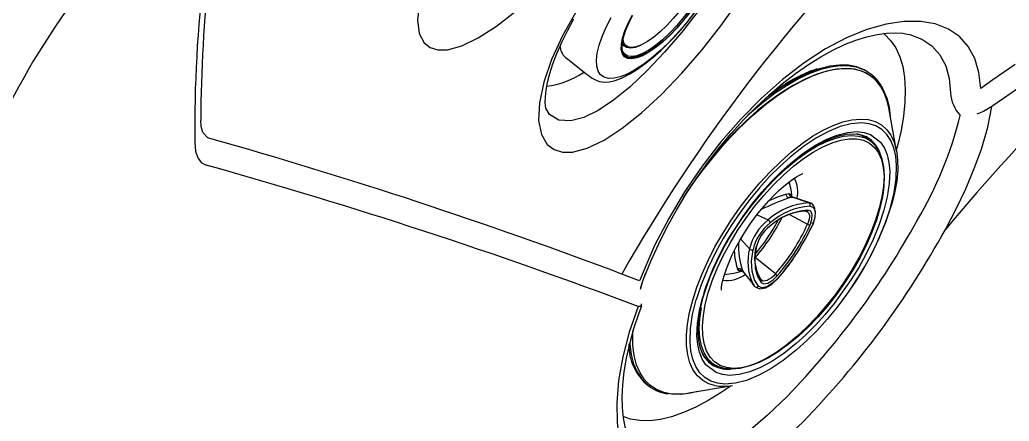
# Model space of a CAD drawing. Extents: x 527 to 611, y 788 to 934.
# Drawn here: x 533.54 to 542.11, y 869.09 to 872.57 of the extents above; entities that cross this region are included whole.
import ezdxf

# ---------------------------------------------------------------- set-up
doc = ezdxf.new("R2010")
doc.units = 0
doc.header["$MEASUREMENT"] = 0
for name, color, linetype in [('1', 4, 'Continuous'), ('BDIM_GREEN', 3, 'Continuous'), ('BDIM_YELLOW', 2, 'Continuous')]:
    doc.layers.add(name, color=color, linetype=linetype)

# ---------------------------------------------------------------- blocks, each defined once
blk = doc.blocks.new('2018 FLAIR')
at = {"layer": '1', "linetype": 'Continuous', "lineweight": 25}
for p, q in [((15.0708, 68.4647), (15.3202, 68.6396)), ((15.0599, 68.4566), (15.0708, 68.4647)), ((12.0126, 66.9473), (11.859, 67.0058)), ((12.0174, 66.7232), (12.0004, 66.7245)), ((12.0286, 66.7319), (12.0174, 66.7232)), ((12.031, 66.7342), (12.0285, 66.747))]:
    blk.add_line(p, q, dxfattribs=at)
at = {"layer": '1', "linetype": 'Continuous', "lineweight": 25, "flags": 128}
for points in [[(10.1081, 69.3555), (10.0917, 69.2086), (10.106, 69.0909), (10.1483, 69.0088), (10.2003, 68.9677), (10.2679, 68.9477), (10.3494, 68.9491), (10.4743, 68.9834), (10.6175, 69.0525), (10.7755, 69.1547), (10.9441, 69.2864)], [(11.4715, 69.2951), (11.3487, 69.0767), (11.2519, 68.8655), (11.184, 68.6678), (11.1463, 68.4896), (11.1397, 68.3372), (11.1635, 68.2144), (11.2145, 68.128), (11.2726, 68.0844), (11.3456, 68.0625), (11.4316, 68.0628), (11.5602, 68.0964), (11.7053, 68.1656), (11.8631, 68.2686), (12.03, 68.4016), (12.2034, 68.5625), (12.3779, 68.7448), (12.5511, 68.9456), (12.7165, 69.1567), (12.8707, 69.3739)], [(11.2082, 68.4246), (11.2083, 68.4246), (11.2042, 68.4362), (11.1996, 68.4597), (11.1968, 68.4948), (11.1978, 68.5411), (11.2039, 68.5983), (11.2163, 68.6656), (11.2357, 68.7422), (11.2626, 68.8267), (11.2972, 68.918), (11.3392, 69.014), (11.3879, 69.1129), (11.4442, 69.2161)], [(12.9763, 70.5118), (13.0094, 70.4742), (13.0374, 70.3942), (13.038, 70.2892), (13.0377, 70.2866), (13.0093, 70.1555), (12.9544, 70.0048), (12.8743, 69.8372), (12.7729, 69.6582), (12.6536, 69.4724), (12.5202, 69.2848), (12.3777, 69.102), (12.2289, 68.9276), (12.0795, 68.7691), (11.931, 68.6287), (11.7884, 68.5124), (11.6534, 68.4221), (11.5295, 68.3614), (11.4195, 68.3319), (11.3132, 68.3388), (11.2338, 68.3888), (11.2031, 68.442)], [(14.9646, 68.6127), (14.95, 68.7508), (14.9143, 68.8731), (14.8577, 68.9777), (14.7808, 69.0629), (14.6849, 69.1284), (14.5721, 69.1728), (14.4431, 69.1952), (14.3004, 69.195), (14.147, 69.172), (13.9788, 69.1238), (13.803, 69.0514), (13.6232, 68.956), (13.4372, 68.8353), (13.2507, 68.6924), (13.0674, 68.5301), (12.8883, 68.3488), (12.7158, 68.1509), (12.5534, 67.9402), (12.4026, 67.7182), (12.2651, 67.4872), (12.1434, 67.2517), (12.0126, 66.9473)], [(12.0497, 66.9694), (12.0525, 66.977), (12.112, 67.1217), (12.1784, 67.2681), (12.2516, 67.4145), (12.3312, 67.5596), (12.4167, 67.7018), (12.5076, 67.8398), (12.6029, 67.9725), (12.7019, 68.0997), (12.8056, 68.223), (12.9133, 68.3413), (13.024, 68.4534), (13.1366, 68.5585), (13.2498, 68.6553), (13.3626, 68.7431), (13.4736, 68.8212), (13.5818, 68.8891), (13.6861, 68.9465), (13.786, 68.9937), (13.8845, 69.0324), (13.979, 69.0618), (14.0681, 69.0819), (14.1506, 69.0932), (14.2251, 69.0961), (14.2908, 69.0915), (14.3287, 69.0841)], [(14.1226, 69.0916), (14.133, 69.0831), (14.1854, 69.0292), (14.2292, 68.9643), (14.264, 68.8889), (14.2896, 68.8034), (14.3058, 68.7085), (14.3125, 68.6048), (14.3097, 68.493), (14.2973, 68.374), (14.2755, 68.2486), (14.2444, 68.1176), (14.2347, 68.0824)], [(14.3287, 69.0847), (14.3519, 69.0808), (14.4549, 69.0411), (14.5422, 68.9822), (14.6116, 68.9052), (14.6617, 68.8108), (14.6921, 68.7002), (14.7027, 68.5754)], [(15.2625, 68.8203), (15.0709, 68.6878), (14.9646, 68.6127)], [(14.6596, 67.3928), (14.7528, 67.5712), (14.8357, 67.7454), (14.9097, 67.92), (14.9708, 68.0876), (15.0259, 68.278), (15.0599, 68.4566)], [(15.0599, 68.4566), (14.9886, 68.414), (14.93, 68.3923)], [(8.294, 68.1806), (8.2781, 68.1861), (8.2338, 68.2316), (8.2184, 68.2854), (8.2157, 68.335)], [(8.1639, 68.1448), (8.1706, 68.0715), (8.1896, 68.0138), (8.2204, 67.973), (8.2621, 67.9502)], [(12.0004, 66.7246), (11.9228, 66.5017), (11.8669, 66.2883), (11.8311, 66.083), (11.8154, 65.8901), (11.819, 65.7162), (11.8404, 65.5582), (11.8789, 65.4194), (11.9342, 65.301), (12.005, 65.2053), (12.0899, 65.134), (12.1916, 65.0874), (12.3064, 65.0682), (12.4322, 65.0766), (12.5715, 65.1137), (12.7205, 65.1783), (12.8769, 65.2687), (13.0552, 65.3952), (13.24, 65.5489), (13.4275, 65.7258)], [(11.9544, 65.516), (11.9321, 65.5554), (11.9086, 65.6131), (11.8891, 65.6811), (11.8746, 65.759), (11.8658, 65.8463), (11.8635, 65.9418), (11.8681, 66.0452), (11.8803, 66.1572), (11.9003, 66.2764), (11.9284, 66.402), (11.9647, 66.5331), (12.0093, 66.6685), (12.0326, 66.7301)], [(12.8051, 66.0382), (12.7189, 65.9786), (12.6074, 65.9097), (12.4984, 65.8517), (12.3926, 65.8049), (12.2906, 65.7698), (12.1933, 65.7465), (12.1013, 65.7351), (12.0153, 65.7359), (11.9358, 65.7488), (11.8697, 65.7709)], [(13.2887, 65.9458), (13.1197, 65.782), (12.9531, 65.6388), (12.7923, 65.5196), (12.7916, 65.5192), (12.6507, 65.4334), (12.5163, 65.3711), (12.3904, 65.3342), (12.277, 65.3241), (12.1734, 65.3397), (12.0817, 65.381), (12.0051, 65.4455), (11.954, 65.5156)]]:
    blk.add_lwpolyline(points, dxfattribs=at)
at = {"layer": '1', "linetype": 'Continuous', "lineweight": 25}
for centre, radius, start, end in [((24.7016, 59.7177), 14.7666, 119.57089, 150.42536), ((28.7644, 55.6547), 18.3501, 129.76403, 140.23267), ((19.4287, 68.2662), 11.2655, 173.04556, 180.6176), ((20.7529, 68.2753), 12.5374, 173.74326, 179.72711), ((12.6991, 65.3289), 6.8985, 143.53876, 166.41277), ((11.1169, 69.3612), 0.7337, 277.13525, 304.01984), ((15.0238, 68.5986), 0.3219, 184.12794, 222.66988), ((11.5867, 69.1583), 3.2936, 329.16247, 346.33743), ((-3.759, 25.614), 44.2403, 69.32749, 74.19013), ((-3.9479, 24.3958), 45.2335, 69.35501, 74.33965), ((8.1692, 70.9056), 7.1281, 315.90799, 331.18581), ((7.8953, 71.1036), 7.7153, 315.81059, 331.25091)]:
    blk.add_arc(centre, radius, start, end, dxfattribs=at)
at = {"layer": 'BDIM_GREEN', "linetype": 'Continuous', "lineweight": 25}
for p, q in [((12.0241, 68.9888), (12.0197, 68.9867)), ((11.9306, 68.8817), (11.9205, 68.8793)), ((11.9306, 68.8817), (11.9839, 68.8956)), ((11.9945, 68.8896), (11.9681, 68.8782)), ((12.0311, 68.8971), (12.0417, 68.9017)), ((13.9992, 68.7477), (13.9892, 68.7547)), ((13.9992, 68.7477), (13.9911, 68.7532)), ((13.4648, 68.7032), (13.4519, 68.6973)), ((13.2621, 68.6422), (13.1321, 68.5543)), ((13.2798, 68.6554), (13.2758, 68.653)), ((14.2371, 68.0696), (14.1686, 68.4464)), ((14.0057, 68.1618), (13.9682, 68.188)), ((13.9898, 68.1871), (13.9982, 68.1815)), ((13.2795, 67.6989), (13.3046, 67.7049)), ((13.3324, 67.6718), (13.3075, 67.6655)), ((13.4782, 67.6234), (13.3324, 67.6718)), ((13.4936, 67.6207), (13.3386, 67.6717)), ((12.8867, 67.4722), (12.921, 67.5204)), ((13.4574, 67.5501), (13.4659, 67.5462)), ((13.1892, 67.0069), (13.0128, 67.1483)), ((12.8724, 67.0343), (12.8614, 67.0503)), ((12.9038, 67.0303), (12.9099, 67.0258)), ((12.9099, 67.0258), (13.0037, 66.9069)), ((12.0357, 66.9354), (12.0211, 66.8871)), ((12.6144, 66.2523), (12.6519, 66.2261)), ((12.0893, 66.0382), (12.0993, 66.0312)), ((12.0934, 66.0355), (12.0993, 66.0312)), ((12.4405, 65.9754), (12.8178, 66.0404))]:
    blk.add_line(p, q, dxfattribs=at)
at = {"layer": 'BDIM_GREEN', "linetype": 'Continuous', "lineweight": 25, "flags": 128}
for points in [[(12.4265, 69.1899), (12.495, 69.279), (12.5215, 69.3157), (12.5637, 69.3776), (12.605, 69.4428), (12.6457, 69.5125), (12.6844, 69.586), (12.7191, 69.6609), (12.749, 69.7373), (12.7699, 69.8051), (12.7837, 69.8689), (12.7895, 69.9257), (12.788, 69.9714), (12.7824, 70.0036), (12.7717, 70.0351), (12.7557, 70.064), (12.7417, 70.082), (12.7278, 70.0969), (12.7163, 70.1079), (12.695, 70.127), (12.6737, 70.1452), (12.6383, 70.1745), (12.5961, 70.2093), (12.5037, 70.2852)], [(11.9063, 68.739), (11.8462, 68.715), (11.7922, 68.7021), (11.7452, 68.7006), (11.7061, 68.7106), (11.6756, 68.7318), (11.654, 68.764), (11.6419, 68.8065), (11.6394, 68.8586), (11.6465, 68.9195), (11.6632, 68.988), (11.6892, 69.0631), (11.7239, 69.1434), (11.7669, 69.2276)], [(12.4708, 69.2496), (12.4036, 69.1646), (12.3329, 69.0832), (12.26, 69.0067), (12.1862, 68.9363), (12.1126, 68.8734), (12.0407, 68.8189), (11.9715, 68.7739), (11.9063, 68.739)], [(12.0395, 68.8974), (11.9898, 68.8783), (11.9465, 68.8704), (11.9106, 68.8739), (11.8829, 68.8888), (11.8642, 68.9147), (11.8549, 68.951), (11.8552, 68.9967), (11.8652, 69.0507), (11.8845, 69.1118), (11.9128, 69.1783), (11.9492, 69.2487)], [(12.4495, 69.2761), (12.3944, 69.2047), (12.3358, 69.1365), (12.2749, 69.0732), (12.2134, 69.0163), (12.1526, 68.9673), (12.0942, 68.9273), (12.0395, 68.8974)], [(12.0441, 68.9032), (11.9953, 68.8844), (11.9527, 68.8766), (11.9173, 68.8801), (11.8901, 68.8948), (11.8717, 68.9203), (11.8625, 68.9559), (11.8628, 69.0009), (11.8726, 69.0541), (11.8917, 69.1142), (11.9194, 69.1796), (11.9553, 69.2489)], [(12.4476, 69.2759), (12.3935, 69.2056), (12.3358, 69.1385), (12.2759, 69.0762), (12.2153, 69.0202), (12.1555, 68.972), (12.098, 68.9326), (12.0441, 68.9032)], [(12.5506, 69.7915), (12.5817, 69.7814), (12.604, 69.7599), (12.6167, 69.7276), (12.6198, 69.6852), (12.6129, 69.6339), (12.5964, 69.575), (12.5706, 69.5101), (12.5362, 69.4408), (12.4941, 69.3689), (12.4454, 69.2963), (12.3914, 69.2248), (12.3334, 69.1563), (12.273, 69.0926), (12.2117, 69.0354), (12.1511, 68.986), (12.0928, 68.9459), (12.0383, 68.9159)], [(12.4486, 69.7635), (12.4506, 69.7638), (12.4863, 69.7641), (12.514, 69.753), (12.5329, 69.7307), (12.5423, 69.698), (12.5421, 69.6558), (12.5323, 69.6052), (12.5131, 69.5478), (12.4851, 69.4851), (12.4492, 69.4191), (12.4062, 69.3515), (12.3575, 69.2844), (12.3045, 69.2197), (12.2487, 69.1591), (12.1916, 69.1046), (12.135, 69.0576), (12.0805, 69.0195), (12.0296, 68.9914)], [(12.6349, 69.6882), (12.6337, 69.6724), (12.6238, 69.6186), (12.6046, 69.558), (12.5765, 69.4918), (12.5403, 69.4219), (12.4968, 69.3498), (12.4471, 69.2773), (12.3924, 69.2063), (12.3341, 69.1386), (12.2736, 69.0756), (12.2125, 69.0191), (12.1521, 68.9704), (12.094, 68.9307), (12.0396, 68.9009)], [(11.3726, 68.8812), (11.391, 68.8668), (11.5188, 68.766), (11.5515, 68.7405), (11.5758, 68.7222), (11.5983, 68.7064), (11.6154, 68.6957), (11.6373, 68.6844), (11.6667, 68.6743), (11.7079, 68.6689), (11.7519, 68.6718), (11.8013, 68.6832), (11.857, 68.7037), (11.9236, 68.7368), (11.9868, 68.7751), (12.0588, 68.8259), (12.125, 68.8787), (12.197, 68.9424), (12.2614, 69.0048), (12.3127, 69.0583), (12.3542, 69.1042), (12.4265, 69.1899)], [(12.0296, 68.9914), (11.9839, 68.974), (11.9445, 68.968), (11.9127, 68.9734), (11.8894, 68.9902), (11.8751, 69.0178), (11.8707, 69.0462)], [(12.0197, 68.9867), (11.974, 68.9693), (11.9344, 68.9628), (11.9022, 68.9675), (11.8781, 68.9832), (11.8636, 69.0073)], [(12.0383, 68.9159), (11.9889, 68.897), (11.9461, 68.8896), (11.9108, 68.8939), (11.884, 68.9097), (11.8664, 68.9367), (11.865, 68.9405)], [(11.888, 68.988), (11.8842, 68.9894), (11.8665, 69.0003)], [(11.9233, 68.9701), (11.9144, 68.9696), (11.894, 68.971)], [(12.0701, 68.9325), (12.0503, 68.9199), (11.9945, 68.8896)], [(12.3924, 67.6672), (12.4248, 67.7169), (12.5116, 67.8419), (12.6031, 67.963), (12.6986, 68.079), (12.7973, 68.1891), (12.8983, 68.2921), (13.0008, 68.3874), (13.1038, 68.474), (13.2066, 68.5513), (13.3081, 68.6185), (13.4077, 68.6751), (13.5043, 68.7207), (13.5973, 68.7547), (13.6857, 68.777), (13.7689, 68.7873), (13.8461, 68.7856), (13.9167, 68.7719), (13.9801, 68.7462), (14.0357, 68.7088), (14.083, 68.6601), (14.1217, 68.6004), (14.1514, 68.5303), (14.1719, 68.4502), (14.1822, 68.3715)], [(14.1686, 68.4464), (14.1575, 68.4963), (14.1318, 68.5706), (14.097, 68.6347), (14.0534, 68.6881), (14.0014, 68.7303), (13.9414, 68.761), (13.874, 68.7799), (13.7997, 68.7867), (13.7191, 68.7816), (13.633, 68.7645), (13.5421, 68.7355), (13.4471, 68.6949), (13.3489, 68.6431), (13.2482, 68.5805), (13.1461, 68.5076), (13.0432, 68.4251), (12.9406, 68.3336), (12.8391, 68.2339), (12.7395, 68.127), (12.6427, 68.0136), (12.5495, 67.8948), (12.4608, 67.7716), (12.4376, 67.7377)], [(13.9892, 68.7547), (13.9553, 68.7754), (13.8916, 68.8012), (13.8206, 68.815), (13.7429, 68.8168), (13.6593, 68.8064), (13.5703, 68.7839), (13.5598, 68.7806)], [(13.4519, 68.6973), (13.4344, 68.6891), (13.3371, 68.6378), (13.2374, 68.5757), (13.1362, 68.5035), (13.0343, 68.4217), (12.9326, 68.3311), (12.832, 68.2324), (12.7334, 68.1264), (12.6375, 68.0141), (12.581, 67.9433)], [(13.3963, 68.7196), (13.3443, 68.694), (13.2798, 68.6554)], [(14.1839, 67.5855), (14.2147, 67.7112), (14.2329, 67.8327), (14.237, 67.9468), (14.2298, 68.0272), (14.2136, 68.099), (14.1879, 68.1628), (14.1531, 68.216), (14.1098, 68.2584), (14.0583, 68.2892), (14.0006, 68.3081), (13.9361, 68.3155), (13.8449, 68.3081), (13.7481, 68.2829), (13.6481, 68.2418), (13.5436, 68.1851), (13.4328, 68.1111), (13.3174, 68.0196), (13.2274, 67.9384), (13.1386, 67.8495), (13.0501, 67.7517), (12.9646, 67.6478), (12.8833, 67.539), (12.8068, 67.4264), (12.7374, 67.3136), (12.6742, 67.1996), (12.6034, 67.0535), (12.5464, 66.9135), (12.5031, 66.7818)], [(14.0057, 68.1618), (14.0136, 68.156), (14.0543, 68.1162), (14.0864, 68.0656), (14.1096, 68.0047), (14.1237, 67.9344), (14.1285, 67.8553), (14.1239, 67.7685), (14.11, 67.675), (14.0869, 67.5758), (14.0549, 67.4722), (14.0144, 67.3653), (13.9659, 67.2564), (13.9099, 67.1467), (13.8471, 67.0376), (13.7782, 66.9304), (13.7041, 66.8262), (13.6255, 66.7263), (13.5435, 66.632), (13.4589, 66.5442), (13.3729, 66.464), (13.2863, 66.3924), (13.2002, 66.3302), (13.1156, 66.2781), (13.0335, 66.2367), (12.9549, 66.2066), (12.8806, 66.1881), (12.8116, 66.1813), (12.7487, 66.1864), (12.6926, 66.2033), (12.6519, 66.2261)], [(12.9024, 67.4921), (12.9772, 67.594), (13.0082, 67.6335), (13.0608, 67.6972), (13.1164, 67.7603), (13.1768, 67.8242), (13.2402, 67.8864), (13.3055, 67.9455), (13.3719, 68.0005), (13.4385, 68.0503), (13.5045, 68.0944), (13.5691, 68.1322), (13.6317, 68.1635), (13.6918, 68.1881), (13.7488, 68.2058), (13.8025, 68.2168), (13.8525, 68.221), (13.8989, 68.2186), (13.9419, 68.2091), (13.9821, 68.1916), (13.9904, 68.1855)], [(13.8896, 68.2237), (13.919, 68.2142), (13.9682, 68.188)], [(14.034, 68.1385), (14.0024, 68.1752), (13.975, 68.1977)], [(14.1943, 68.1975), (14.2166, 68.147), (14.2359, 68.076), (14.2459, 67.9959), (14.2465, 67.9075), (14.2378, 67.8118), (14.2198, 67.7097), (14.1926, 67.6022)], [(12.7205, 66.8666), (12.7205, 66.8662), (12.7206, 66.8725), (12.7221, 66.8893), (12.7262, 66.9163), (12.7341, 66.953), (12.7467, 66.9984), (12.7645, 67.0514), (12.7876, 67.1101), (12.8156, 67.1727), (12.8472, 67.2358), (12.8801, 67.2954), (12.9055, 67.3384), (12.9356, 67.3861), (12.9735, 67.4424), (13.0287, 67.5174), (13.052, 67.5471), (13.0912, 67.5944), (13.132, 67.6404), (13.1752, 67.6858), (13.2189, 67.7283), (13.2617, 67.7666), (13.3021, 67.7996), (13.3389, 67.8268), (13.3706, 67.8478), (13.3963, 67.8628), (13.4149, 67.8723), (13.4256, 67.8768), (13.427, 67.8774)], [(13.3322, 67.6691), (13.3249, 67.7383), (13.3084, 67.8043)], [(14.1199, 67.7089), (14.1145, 67.6752), (14.0931, 67.577), (14.0626, 67.474), (14.0234, 67.3675), (13.9759, 67.2588), (13.9208, 67.1492), (13.8586, 67.04), (13.7902, 66.9325), (13.7164, 66.8281), (13.638, 66.728), (13.556, 66.6334), (13.4715, 66.5455), (13.3854, 66.4654), (13.2988, 66.394), (13.2357, 66.3478)], [(14.1839, 67.5855), (14.1406, 67.4538), (14.0835, 67.3138), (14.0127, 67.1678), (13.9496, 67.0537), (13.8802, 66.9409), (13.8037, 66.8283), (13.7223, 66.7195), (13.6369, 66.6157), (13.5484, 66.5179), (13.4596, 66.4289), (13.3696, 66.3477), (13.2542, 66.2563), (13.1433, 66.1822), (13.0388, 66.1255), (12.9389, 66.0844), (12.8421, 66.0592), (12.7509, 66.0519), (12.6864, 66.0592), (12.6286, 66.0781), (12.5771, 66.1089), (12.5338, 66.1513), (12.4991, 66.2046), (12.4734, 66.2683), (12.4571, 66.3401), (12.4499, 66.4205), (12.454, 66.5347), (12.4723, 66.6561), (12.5031, 66.7818)], [(14.1279, 67.5587), (14.0875, 67.4358), (14.0343, 67.3051), (13.9682, 67.1688), (13.9092, 67.0624), (13.8445, 66.9571), (13.6971, 66.7504), (13.6174, 66.6535), (13.5347, 66.5622), (13.4518, 66.4792), (13.3678, 66.4033), (13.2601, 66.318), (13.1567, 66.2489), (13.0591, 66.1959), (12.9658, 66.1576), (12.8755, 66.1341), (12.7903, 66.1272), (12.7301, 66.1341), (12.6762, 66.1517), (12.5877, 66.22), (12.5553, 66.2697), (12.5313, 66.3292), (12.5161, 66.3962), (12.5094, 66.4713), (12.5132, 66.5779), (12.5303, 66.6912), (12.559, 66.8086)], [(13.4879, 67.4316), (13.5038, 67.4793), (13.5063, 67.5217), (13.4936, 67.5497), (13.4693, 67.5594)], [(13.4878, 67.5943), (13.5179, 67.5823), (13.5337, 67.5476), (13.5306, 67.4951), (13.5108, 67.4359)], [(12.6321, 66.2271), (12.6089, 66.2442), (12.5781, 66.28), (12.5543, 66.3227), (12.5366, 66.3725), (12.5251, 66.4293), (12.5198, 66.4929), (12.521, 66.5628), (12.5287, 66.6386), (12.5431, 66.7195), (12.5641, 66.8047), (12.5915, 66.8932), (12.6249, 66.9838), (12.6636, 67.0753), (12.7066, 67.1654), (12.7511, 67.2497), (12.7919, 67.3209), (12.8278, 67.3797), (12.8735, 67.4499), (12.9024, 67.4921)], [(13.46, 67.5488), (13.4623, 67.548), (13.4629, 67.5478)], [(13.5033, 67.4506), (13.507, 67.4484), (13.5101, 67.446), (13.5124, 67.4437), (13.514, 67.4414), (13.5146, 67.4395), (13.5143, 67.4378), (13.513, 67.4366), (13.5108, 67.4359)], [(13.0407, 66.9005), (13.006, 66.9563), (12.9862, 67.03), (12.9824, 67.1188), (12.9945, 67.2187)], [(13.0215, 67.2355), (13.01, 67.1404), (13.0136, 67.0559), (13.0325, 66.9858), (13.0654, 66.9327)], [(12.0209, 66.8752), (12.042, 66.9441), (12.0642, 67.0096)], [(12.7482, 67.003), (12.8292, 67.0133), (12.8966, 67.0317)], [(12.9134, 67.0218), (12.9054, 67.0293), (12.9037, 67.0301)], [(13.0177, 66.8933), (13.0533, 66.8771), (13.1019, 66.886), (13.1571, 66.9184), (13.2118, 66.9694)], [(13.2124, 66.9727), (13.164, 66.9262), (13.113, 66.8948), (13.0695, 66.8865), (13.0407, 66.9005)], [(13.0654, 66.9327), (13.0887, 66.9214), (13.1238, 66.9281), (13.1649, 66.9534), (13.2039, 66.9909)], [(13.1892, 67.0069), (13.1715, 66.9884), (13.1533, 66.9727), (13.1353, 66.9601), (13.1181, 66.9511), (13.102, 66.9461), (13.0878, 66.9451), (13.0757, 66.9482), (13.0663, 66.9552)], [(13.2127, 66.9699), (13.2129, 66.971), (13.2124, 66.9727)], [(13.0109, 66.8983), (12.9912, 66.9247), (12.9887, 66.9289)], [(12.5154, 65.9883), (12.453, 65.9737), (12.3699, 65.9634), (12.2926, 65.9651), (12.2221, 65.9788), (12.1587, 66.0045), (12.1031, 66.0419), (12.0558, 66.0906), (12.0171, 66.1503), (11.9874, 66.2205), (11.9669, 66.3005), (11.9558, 66.3896), (11.9542, 66.4872), (11.9551, 66.5096)], [(12.6076, 66.2426), (12.6281, 66.2298), (12.6835, 66.2075)]]:
    blk.add_lwpolyline(points, dxfattribs=at)
at = {"layer": 'BDIM_GREEN', "linetype": 'Continuous', "lineweight": 25}
for centre, radius, start, end in [((11.4666, 68.9882), 0.1424, 181.91123, 228.70399), ((13.8074, 67.9449), 0.8771, 107.21725, 117.95459), ((13.8246, 68.4744), 0.3239, 23.3953, 59.34518), ((13.3197, 67.7042), 0.0405, 187.44591, 252.49655), ((13.344, 67.7097), 0.0396, 186.94192, 252.99572), ((13.5202, 67.0304), 0.5945, 94.04638, 131.5646), ((13.5084, 67.0076), 0.5532, 94.04713, 131.56385), ((13.5289, 67.0144), 0.5814, 94.04713, 131.56385), ((13.4701, 67.6046), 0.0205, 330.03462, 66.54835), ((13.468, 67.5645), 0.0618, 354.16135, 65.50454), ((11.6501, 68.3948), 2.6632, 324.54768, 342.6866), ((13.4087, 67.1149), 0.4581, 128.14114, 166.2567), ((13.1123, 67.4473), 0.0309, 3.80916, 64.24226), ((13.468, 67.0819), 0.469, 92.20777, 128.01925), ((13.4546, 67.5646), 0.0148, 251.53941, 280.67237), ((13.4022, 67.1192), 0.4197, 128.11789, 166.27995), ((13.3503, 67.1552), 0.3385, 128.11789, 166.27995), ((13.1349, 67.4212), 0.0065, 265.6817, 2.10539), ((11.9045, 68.1393), 1.7126, 318.60521, 335.79263), ((11.888, 68.1509), 1.7542, 318.60475, 335.79309), ((11.8294, 68.1918), 1.8436, 318.60475, 335.79309), ((13.4861, 67.4692), 0.0377, 238.47541, 272.65077), ((12.9825, 67.2424), 0.0266, 224.8979, 296.87416), ((13.3684, 67.1482), 0.36, 163.44396, 210.95577), ((13.0172, 67.2436), 0.00919, 297.66866, 24.9726), ((11.9645, 68.0845), 1.6732, 318.23686, 325.42214), ((12.8726, 67.0135), 0.0384, 38.53113, 106.92478), ((13.0514, 66.9445), 0.0183, 320.04672, 35.8472), ((13.1548, 66.9606), 0.0576, 31.70242, 53.42755), ((13.0235, 66.9083), 0.0161, 218.49006, 248.86476), ((12.3789, 66.3949), 0.4595, 179.3948, 230.93419), ((12.752, 66.4477), 0.239, 214.2757, 234.84975), ((12.2926, 66.2906), 0.3232, 231.8616, 264.39207), ((12.74, 66.4542), 0.4211, 259.38338, 280.65809), ((12.3454, 66.475), 0.5085, 259.83013, 280.77326)]:
    blk.add_arc(centre, radius, start, end, dxfattribs=at)
at = {"layer": 'BDIM_YELLOW', "linetype": 'Continuous', "lineweight": 25}
for p, q in [((13.2793, 68.6517), (13.2621, 68.6422)), ((13.4782, 67.6234), (13.4936, 67.6207)), ((13.0291, 67.518), (13.1258, 67.4752)), ((13.3107, 67.5226), (13.4664, 67.4371)), ((12.8878, 67.3085), (12.9637, 67.2237)), ((12.9027, 67.0375), (12.9101, 67.0267)), ((13.0663, 66.9552), (13.0536, 66.9713)), ((13.0663, 66.9552), (13.0597, 66.963))]:
    blk.add_line(p, q, dxfattribs=at)
at = {"layer": 'BDIM_YELLOW', "linetype": 'Continuous', "lineweight": 25, "flags": 128}
for points in [[(12.0396, 68.9009), (11.9903, 68.8819), (11.9839, 68.8801)], [(13.9911, 68.7532), (13.9653, 68.7684), (13.9016, 68.7942), (13.8306, 68.8081), (13.7529, 68.8098), (13.6692, 68.7994), (13.5803, 68.777), (13.4868, 68.7427), (13.3895, 68.6969), (13.2894, 68.64), (13.1872, 68.5723), (13.0839, 68.4946), (12.9802, 68.4075), (12.9507, 68.381)], [(12.6624, 66.0403), (12.6135, 66.0549), (12.56, 66.0833), (12.5145, 66.1232), (12.4774, 66.174), (12.449, 66.2352), (12.4298, 66.3063), (12.4198, 66.3864), (12.4191, 66.4748), (12.4279, 66.5705), (12.4459, 66.6726), (12.473, 66.78), (12.5089, 66.8916), (12.5533, 67.0063), (12.6057, 67.123), (12.6656, 67.2403), (12.7323, 67.3571), (12.8052, 67.4722), (12.8834, 67.5844), (12.9663, 67.6926), (13.053, 67.7956), (13.1425, 67.8924), (13.234, 67.9821), (13.3265, 68.0636), (13.419, 68.1361), (13.5107, 68.199), (13.6006, 68.2515), (13.6877, 68.2932), (13.7711, 68.3235), (13.8501, 68.3422), (13.9237, 68.3491), (13.9913, 68.3442), (14.0521, 68.3274), (14.1056, 68.2989), (14.1511, 68.2591), (14.1882, 68.2083), (14.1943, 68.1975)], [(12.921, 67.5204), (12.9899, 67.6169), (13.0696, 67.7138), (13.1522, 67.8051), (13.2351, 67.8882), (13.3191, 67.964), (13.4268, 68.0493), (13.5303, 68.1184), (13.6278, 68.1714), (13.7212, 68.2097), (13.8115, 68.2332), (13.8966, 68.2401), (13.9568, 68.2332), (14.0107, 68.2156), (14.0992, 68.1473), (14.1317, 68.0976), (14.1557, 68.0381), (14.1708, 67.9711), (14.1775, 67.896), (14.1737, 67.7895), (14.1567, 67.6761), (14.1279, 67.5587)], [(12.9511, 67.5586), (12.9535, 67.5617), (13.032, 67.6615), (13.1141, 67.7559), (13.1986, 67.8437), (13.2847, 67.9239), (13.3713, 67.9955), (13.4574, 68.0577), (13.542, 68.1098), (13.6241, 68.1511), (13.7027, 68.1813), (13.7769, 68.1998), (13.8459, 68.2066), (13.9088, 68.2015), (13.965, 68.1845), (14.0057, 68.1618)], [(13.5162, 68.0626), (13.5995, 68.1086), (13.6797, 68.1435), (13.7558, 68.1667), (13.8269, 68.178), (13.8921, 68.1772), (13.9507, 68.1643), (14.0019, 68.1396), (14.0451, 68.1032), (14.0798, 68.0557), (14.1055, 67.9976), (14.122, 67.9296), (14.129, 67.8526), (14.1265, 67.7674), (14.1199, 67.7089)], [(13.2357, 66.3478), (13.2128, 66.3322), (13.1283, 66.2807), (13.0464, 66.2401), (12.9682, 66.2111), (12.8945, 66.1938), (12.8262, 66.1886), (12.7642, 66.1954), (12.7092, 66.2142), (12.662, 66.2448), (12.623, 66.2868), (12.5927, 66.3397), (12.5716, 66.4029), (12.5598, 66.4755), (12.5576, 66.5567), (12.5648, 66.6455), (12.5816, 66.7409), (12.6075, 66.8416), (12.6424, 66.9465), (12.6858, 67.0543), (12.7372, 67.1636), (12.796, 67.2732), (12.8614, 67.3817), (12.9326, 67.4878), (13.0088, 67.5902), (13.0891, 67.6877), (13.1725, 67.7791), (13.2579, 67.8632), (13.3444, 67.9391), (13.4308, 68.0058), (13.5162, 68.0626), (13.5162, 68.0626)], [(13.1335, 67.642), (13.2154, 67.6769), (13.2795, 67.6989)], [(13.3046, 67.7049), (13.3223, 67.6964), (13.3315, 67.6675)], [(13.4629, 67.5478), (13.4721, 67.5414), (13.479, 67.531), (13.4828, 67.5171), (13.4835, 67.5002), (13.4809, 67.4809), (13.4751, 67.4596), (13.4664, 67.4371)], [(12.9032, 67.0342), (12.8935, 67.0311), (12.8724, 67.0343)], [(12.6519, 66.2261), (12.6439, 66.2319), (12.6033, 66.2717), (12.5711, 66.3223), (12.5479, 66.3832), (12.5338, 66.4535), (12.529, 66.5326), (12.5336, 66.6194), (12.5476, 66.7129)], [(11.9282, 66.4115), (11.9291, 66.3979), (11.9402, 66.3082), (11.9608, 66.2277), (11.9907, 66.1572), (12.0296, 66.0971), (12.0773, 66.0481), (12.0934, 66.0355)]]:
    blk.add_lwpolyline(points, dxfattribs=at)
at = {"layer": 'BDIM_YELLOW', "linetype": 'Continuous', "lineweight": 25}
for centre, radius, start, end in [((11.9254, 69.041), 0.0621, 196.76404, 251.48227), ((14.1286, 67.2271), 1.6544, 110.10852, 129.76962), ((13.835, 67.9605), 0.2747, 16.34407, 53.55416), ((13.1349, 67.7185), 0.2465, 346.25208, 28.47233), ((13.9195, 65.8719), 1.8951, 108.84104, 116.76709), ((13.4538, 67.567), 0.0173, 281.96595, 333.77029), ((14.6542, 66.1868), 2.1855, 143.97164, 163.4699), ((11.8126, 68.2042), 1.5986, 318.65585, 333.47711), ((11.7921, 68.2187), 1.6046, 319.5669, 332.30431), ((13.5768, 67.2515), 0.7073, 177.92494, 197.6189), ((13.4008, 67.1123), 0.451, 165.7038, 203.99808), ((13.3214, 67.2168), 0.4892, 181.24578, 199.90063), ((12.7661, 67.2236), 0.2734, 263.18837, 306.79084), ((12.8836, 66.999), 0.037, 57.08573, 107.5032), ((13.0243, 66.9125), 0.0203, 250.99962, 323.92883), ((12.7828, 66.4572), 0.2764, 236.79518, 273.60447)]:
    blk.add_arc(centre, radius, start, end, dxfattribs=at)

msp = doc.modelspace()

# ---------------------------------------------------------------- block references
at = {"layer": '1'}
msp.add_blockref('2018 FLAIR', (526.8953, 803.3624), dxfattribs=at)

doc.saveas('drawing.dxf')
